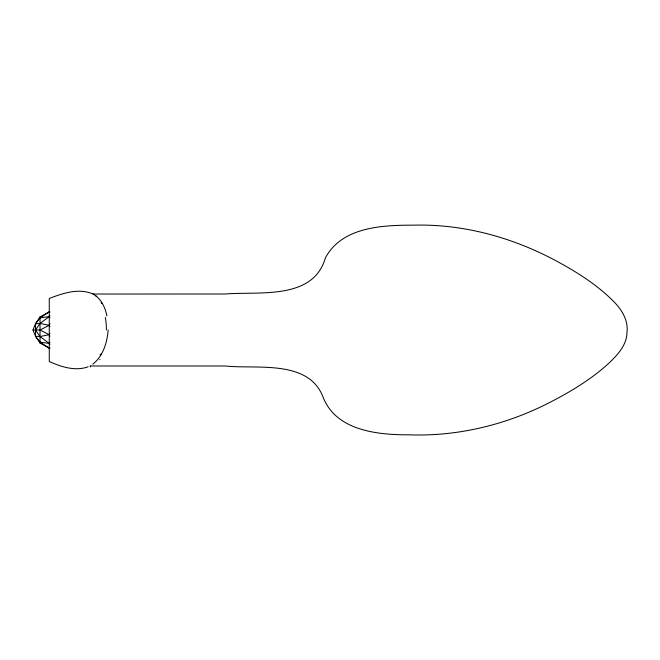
<?xml version="1.0" encoding="UTF-8"?>
<svg xmlns="http://www.w3.org/2000/svg" width="660" height="660" viewBox="0 0 660 660"><rect width="100%" height="100%" fill="white"/><g stroke="black" fill="none" stroke-linecap="round" stroke-linejoin="round"><path stroke-width="0.99" d="M108.157 330C107.2 342.532 103.084 356.128 92.821 364.163M49.855 348.463L40.021 343.06L35.516 336.237L33 330L35.516 323.763L40.021 316.94L49.855 311.536M49.162 348.092L40.021 342.136L35.516 336.237L35.516 323.763L40.021 317.864L49.162 311.908M33 330L40.021 330L49.162 325.314L40.021 323.466L35.516 323.763M88.159 366.77C75.273 371.53 61.182 366.853 49.269 361.515L49.269 298.485C62.675 293.287 78.408 287.95 92.515 293.783M40.021 317.864L49.162 316.594L40.021 323.466L35.516 330L40.021 336.534L49.162 343.406L40.021 342.136M94.297 294.781L93.052 294.038L225.192 294.005C258.654 291.217 313.17 300.556 325.397 257.887C341.962 226.834 382.387 225.134 413.572 225.167C463.749 223.806 513.455 237.707 557.395 261.525C577.36 272.423 596.937 284.716 613.074 300.902C621.547 309.185 628.601 320.323 626.967 332.681C626.818 344.281 618.601 353.611 610.838 361.342C593.785 377.561 573.54 390.002 552.783 400.892C508.761 424.116 459.055 436.639 409.192 434.833C377.751 434.89 336.113 430.881 323.07 397.089C308.426 359.081 256.732 369.385 225.192 365.995L89.95 365.986M35.516 336.237L40.021 336.534L49.162 334.686L40.021 330M93.019 294.022L93.654 294.376M94.157 294.69L94.776 295.094M95.428 295.548C101.995 300.325 105.328 308.269 106.936 315.991M95.469 295.573L96.715 296.554M40.021 316.94L40.021 343.06M101.038 302.692A31.614 2.425 43.8 0 1 102.143 303.641M105.319 317.501A31.54 14.182 -89.8 0 1 106.408 329.975M90.478 367.001A32.191 4.744 -51.8 0 1 90.519 366.102M99.767 359.708A20.369 0.858 -38.2 0 1 99.974 359.535M101.326 353.81A32.191 2.318 -42.5 0 1 100.114 354.841M49.937 315.628A9.017 4.1 -27.8 0 1 49.285 316.594M49.285 311.825A9.017 4.1 -27.8 0 1 49.929 312.271M49.252 316.519A10.172 7.714 -47.7 0 1 49.937 317.782M49.937 323.705A10.172 7.714 -47.7 0 1 49.252 325.339M49.252 334.661A10.172 7.714 47.7 0 1 49.937 336.295M49.937 342.218A10.172 7.714 47.7 0 1 49.252 343.48M49.929 347.729A9.017 4.1 27.8 0 1 49.285 348.175M49.285 343.406A9.017 4.1 27.8 0 1 49.937 344.371M49.285 325.231A9.017 8.209 90 0 1 49.929 326.642M49.937 333.358A9.017 8.209 90 0 1 49.285 334.768"/></g></svg>
